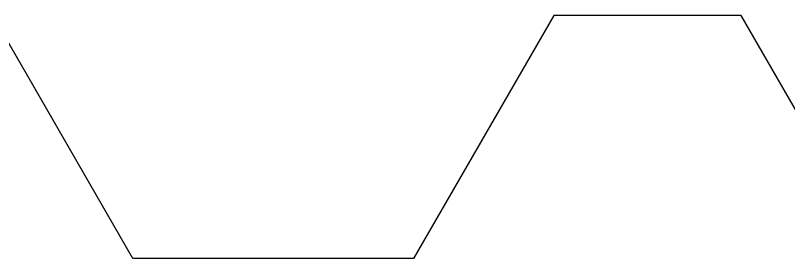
# Model space of a CAD drawing. Header units: metres. Extents: x -544 to 104, y 0 to 186.
# Drawn here: x -386.6 to -303.9, y 0 to 26 of the extents above; entities that cross this region are included whole.
import ezdxf

# ---------------------------------------------------------------- set-up
doc = ezdxf.new("R2010")
doc.units = ezdxf.units.M

msp = doc.modelspace()

# ---------------------------------------------------------------- linework, layer by layer
at = {"layer": 'GROUP3'}
for p, q in [((-374, 0), (-389, 26)), ((-329, 26), (-344, 0)), ((-309, 26), (-329, 26)), ((-294, 0), (-309, 26)), ((-344, 0), (-374, 0))]:
    msp.add_line(p, q, dxfattribs=at)

doc.saveas('drawing.dxf')
